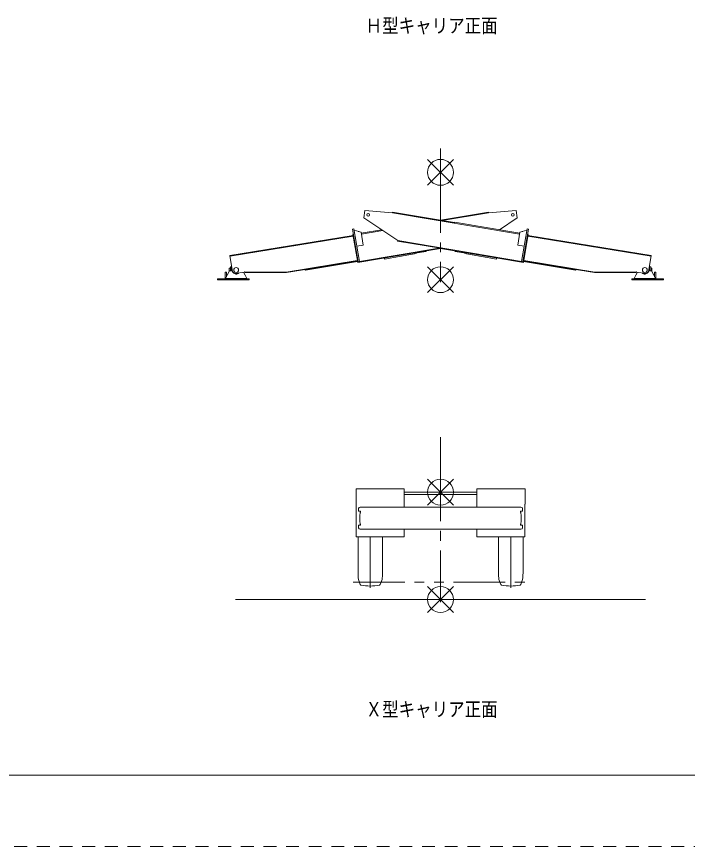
# Model space of a CAD drawing. Units: millimetres on the paper. Extents: x -420 to 420, y -297 to 297.
# Drawn here: x -304.6 to -201, y -297 to -168.8 of the extents above; entities that cross this region are included whole.
import ezdxf
from ezdxf.enums import TextEntityAlignment as Align

# ---------------------------------------------------------------- set-up
doc = ezdxf.new("R2010")
doc.units = ezdxf.units.MM
for name, pattern in [('USER1', [3.5, 2, -1.5]), ('USER2', [17.5, 13, -1.5, 1.5, -1.5]), ('USER3', [15.5, 8, -1.5, 1.5, -1.5, 1.5, -1.5])]:
    doc.linetypes.add(name, pattern=pattern)
doc.layers.add('0-0_0', color=7, linetype='Continuous', lineweight=18)
doc.layers.add('0-1_1', color=7, linetype='USER1', lineweight=18)
doc.styles.add('ＭＳ ゴシック', font='')
doc.styles.get('ＭＳ ゴシック').set_extended_font_data('MS Gothic')

msp = doc.modelspace()

# ---------------------------------------------------------------- linework, layer by layer
at = {"layer": '0-0_0', "linetype": 'USER2'}
for p, q in [((-239.143, -189.176), (-239.143, -209.813)), ((-239.143, -233.761), (-239.143, -259.241)), ((-249.993, -249.167), (-249.993, -257.071)), ((-228.293, -249.167), (-228.293, -257.071))]:
    msp.add_line(p, q, dxfattribs=at)
at = {"layer": '0-0_0', "color": 1}
for p, q in [((-241.143, -194.843), (-237.143, -190.843)), ((-241.143, -190.843), (-237.143, -194.843)), ((-241.143, -211.434), (-237.143, -207.434)), ((-241.143, -207.434), (-237.143, -211.434)), ((-241.143, -244.272), (-237.143, -240.272)), ((-241.143, -240.272), (-237.143, -244.272)), ((-241.143, -260.862), (-237.143, -256.862)), ((-241.143, -256.862), (-237.143, -260.862))]:
    msp.add_line(p, q, dxfattribs=at)
at = {"layer": '0-0_0'}
for p, q in [((-250.813, -198.748), (-251.004, -199.882)), ((-251.004, -199.882), (-245.753, -203.388)), ((-250.813, -198.748), (-246.549, -199.086)), ((-246.535, -198.997), (-246.55, -199.086)), ((-246.55, -199.086), (-226.926, -202.391)), ((-246.535, -198.997), (-236.969, -200.608)), ((-231.751, -198.997), (-239.143, -200.242)), ((-231.736, -199.086), (-238.872, -200.288)), ((-231.751, -198.997), (-231.736, -199.086)), ((-227.473, -198.748), (-231.737, -199.086)), ((-227.282, -199.882), (-230.041, -201.724)), ((-227.473, -198.748), (-227.282, -199.882)), ((-236.961, -200.559), (-236.984, -200.697)), ((-236.961, -200.559), (-226.903, -202.253)), ((-252.51, -201.581), (-252.727, -201.617)), ((-252.727, -201.617), (-251.88, -206.647)), ((-252.586, -202.456), (-252.665, -202.469)), ((-252.665, -202.469), (-251.939, -206.778)), ((-252.51, -201.581), (-251.663, -206.61)), ((-251.408, -202.105), (-252.477, -201.778)), ((-251.643, -202.033), (-251.842, -201.973)), ((-251.408, -202.105), (-251.076, -204.077)), ((-248.244, -201.724), (-251.383, -202.253)), ((-248.075, -201.838), (-251.36, -202.391)), ((-226.878, -202.105), (-227.21, -204.077)), ((-226.878, -202.105), (-225.809, -201.778)), ((-226.642, -202.033), (-226.444, -201.973)), ((-225.775, -201.581), (-226.623, -206.61)), ((-225.559, -201.617), (-226.406, -206.647)), ((-225.621, -202.469), (-226.347, -206.778)), ((-225.775, -201.581), (-225.559, -201.617)), ((-225.7, -202.456), (-225.621, -202.469)), ((-252.642, -202.607), (-271.669, -205.711)), ((-252.625, -202.706), (-271.653, -205.81)), ((-245.753, -203.388), (-245.766, -203.467)), ((-245.766, -203.467), (-239.159, -204.58)), ((-245.753, -203.388), (-226.327, -206.66)), ((-225.661, -202.706), (-206.633, -205.81)), ((-225.644, -202.607), (-206.617, -205.711)), ((-251.076, -204.077), (-252.062, -204.243)), ((-239.384, -204.542), (-251.959, -206.66)), ((-239.143, -204.623), (-251.939, -206.778)), ((-241.378, -205.06), (-242.758, -205.293)), ((-241.388, -205.001), (-241.378, -205.06)), ((-239.146, -204.501), (-239.166, -204.619)), ((-239.166, -204.619), (-226.347, -206.778)), ((-236.898, -205.001), (-236.908, -205.06)), ((-236.908, -205.06), (-235.527, -205.293)), ((-227.21, -204.077), (-226.224, -204.243)), ((-271.669, -205.711), (-271.257, -208.238)), ((-247.797, -206.081), (-247.771, -206.238)), ((-243.136, -205.458), (-247.771, -206.238)), ((-242.854, -205.329), (-243.136, -205.458)), ((-242.867, -205.25), (-242.854, -205.329)), ((-242.768, -205.234), (-242.758, -205.293)), ((-235.517, -205.234), (-235.527, -205.293)), ((-235.419, -205.25), (-235.432, -205.329)), ((-235.432, -205.329), (-235.15, -205.458)), ((-235.15, -205.458), (-230.515, -206.238)), ((-230.488, -206.081), (-230.515, -206.238)), ((-206.617, -205.711), (-207.029, -208.238)), ((-271.803, -207.631), (-271.803, -208.173)), ((-271.603, -207.631), (-271.803, -207.631)), ((-271.603, -207.434), (-271.603, -208.054)), ((-271.443, -207.434), (-271.603, -207.434)), ((-271.443, -207.434), (-271.443, -208.054)), ((-271.371, -207.534), (-271.443, -207.534)), ((-251.994, -206.453), (-262.997, -208.248)), ((-251.977, -206.551), (-262.935, -208.339)), ((-251.964, -206.63), (-260.007, -207.942)), ((-226.322, -206.63), (-218.279, -207.942)), ((-226.309, -206.551), (-215.35, -208.339)), ((-226.292, -206.453), (-215.289, -208.248)), ((-206.914, -207.534), (-206.843, -207.534)), ((-206.843, -207.434), (-206.843, -208.054)), ((-206.843, -207.434), (-206.683, -207.434)), ((-206.683, -207.434), (-206.683, -208.054)), ((-206.683, -207.631), (-206.483, -207.631)), ((-206.483, -207.631), (-206.483, -208.173)), ((-272.203, -208.274), (-272.393, -208.274)), ((-272.393, -208.274), (-272.393, -209.274)), ((-272.071, -208.754), (-272.332, -209.244)), ((-272.203, -208.274), (-272.203, -209.001)), ((-272.071, -208.754), (-271.748, -208.054)), ((-271.286, -208.054), (-271.748, -208.054)), ((-270.912, -208.485), (-271.256, -208.238)), ((-269.43, -208.244), (-270.912, -208.485)), ((-269.551, -208.263), (-269.325, -208.754)), ((-262.997, -208.248), (-269.349, -208.237)), ((-269.064, -209.244), (-269.325, -208.754)), ((-269.297, -208.237), (-269.297, -208.297)), ((-263.04, -208.308), (-269.297, -208.297)), ((-263.017, -208.268), (-263.04, -208.308)), ((-263.017, -208.248), (-263.017, -208.268)), ((-262.997, -208.248), (-262.994, -208.268)), ((-262.935, -208.339), (-262.994, -208.268)), ((-260.069, -207.872), (-260.065, -207.901)), ((-260.065, -207.901), (-260.007, -207.942)), ((-218.221, -207.901), (-218.279, -207.943)), ((-218.216, -207.872), (-218.221, -207.901)), ((-215.35, -208.339), (-215.292, -208.268)), ((-215.289, -208.248), (-215.292, -208.268)), ((-215.289, -208.248), (-208.937, -208.237)), ((-215.269, -208.248), (-215.269, -208.268)), ((-215.269, -208.268), (-215.245, -208.308)), ((-215.245, -208.308), (-208.989, -208.297)), ((-209.222, -209.244), (-208.961, -208.754)), ((-208.989, -208.237), (-208.989, -208.297)), ((-208.734, -208.263), (-208.961, -208.754)), ((-208.856, -208.244), (-207.374, -208.485)), ((-207.374, -208.485), (-207.029, -208.238)), ((-206.999, -208.054), (-206.537, -208.054)), ((-206.214, -208.754), (-206.537, -208.054)), ((-206.214, -208.754), (-205.953, -209.244)), ((-206.083, -208.274), (-205.893, -208.274)), ((-206.083, -208.274), (-206.083, -209.001)), ((-205.893, -208.274), (-205.893, -209.274)), ((-268.698, -209.274), (-273.598, -209.274)), ((-273.598, -209.274), (-273.598, -209.434)), ((-268.698, -209.434), (-273.598, -209.434)), ((-272.332, -209.244), (-272.332, -209.274)), ((-269.064, -209.244), (-272.332, -209.244)), ((-269.064, -209.244), (-269.064, -209.274)), ((-268.698, -209.274), (-268.698, -209.434)), ((-209.588, -209.274), (-204.688, -209.274)), ((-209.588, -209.274), (-209.588, -209.434)), ((-209.588, -209.434), (-204.688, -209.434)), ((-209.222, -209.244), (-205.953, -209.244)), ((-209.222, -209.244), (-209.222, -209.274)), ((-205.953, -209.244), (-205.953, -209.274)), ((-204.688, -209.274), (-204.688, -209.434)), ((-252.193, -241.752), (-244.747, -241.752)), ((-244.747, -244.582), (-244.747, -241.752)), ((-244.747, -242.272), (-233.539, -242.272)), ((-233.539, -244.582), (-233.539, -241.752)), ((-233.539, -241.752), (-226.093, -241.752)), ((-226.093, -244.117), (-226.093, -241.752)), ((-244.747, -242.602), (-233.539, -242.602)), ((-251.793, -244.805), (-251.793, -245.182)), ((-251.57, -244.582), (-226.716, -244.582)), ((-251.413, -244.582), (-249.673, -244.582)), ((-226.493, -244.805), (-226.493, -245.182)), ((-226.116, -244.117), (-226.093, -244.117)), ((-226.116, -249.167), (-226.116, -244.117)), ((-251.493, -245.182), (-251.793, -245.182)), ((-251.493, -245.182), (-251.493, -245.35)), ((-226.793, -245.182), (-226.493, -245.182)), ((-226.793, -245.182), (-226.793, -245.349)), ((-251.493, -247.382), (-251.793, -247.382)), ((-251.793, -247.382), (-251.793, -247.759)), ((-251.493, -247.257), (-251.493, -247.382)), ((-226.793, -247.258), (-226.793, -247.382)), ((-226.793, -247.382), (-226.493, -247.382)), ((-226.493, -247.382), (-226.493, -247.759)), ((-251.571, -247.982), (-226.716, -247.982)), ((-244.747, -247.982), (-244.747, -249.167)), ((-233.539, -247.982), (-233.539, -249.167)), ((-251.883, -249.167), (-251.883, -254.766)), ((-248.103, -254.773), (-248.103, -249.167)), ((-233.539, -249.167), (-226.116, -249.167)), ((-230.183, -249.167), (-230.183, -254.766)), ((-226.403, -254.773), (-226.403, -249.167)), ((-251.824, -255.766), (-251.543, -256.542)), ((-248.443, -256.542), (-248.162, -255.766)), ((-230.123, -255.766), (-229.842, -256.542)), ((-226.743, -256.542), (-226.462, -255.766)), ((-251.542, -256.542), (-251.442, -256.642)), ((-248.543, -256.642), (-248.443, -256.542)), ((-229.842, -256.542), (-229.742, -256.642)), ((-226.842, -256.642), (-226.742, -256.542)), ((-207.506, -258.862), (-270.814, -258.862))]:
    msp.add_line(p, q, dxfattribs=at)
at = {"layer": '0-0_0', "linetype": 'USER3'}
msp.add_line((-252.643, -256.171), (-225.643, -256.171), dxfattribs=at)
at = {"layer": '0-0_0'}
for points in [[(-252.193, -241.752), (-252.193, -244.117), (-252.17, -244.117)], [(-252.17, -244.117), (-252.17, -249.167), (-244.747, -249.167)]]:
    msp.add_lwpolyline(points, dxfattribs=at)
at = {"layer": '0-0_0', "color": 1}
for centre in [(-239.143, -192.843), (-239.143, -209.434), (-239.143, -242.272), (-239.143, -258.862)]:
    msp.add_circle(centre, 2, dxfattribs=at)
at = {"layer": '0-0_0'}
for centre, radius in [((-250.317, -199.415), 0.2), ((-227.969, -199.415), 0.2), ((-270.698, -207.934), 0.375), ((-207.588, -207.934), 0.375)]:
    msp.add_circle(centre, radius, dxfattribs=at)
for centre, radius, start, end in [((-270.698, -208.054), 0.52, 210.34941, 320.41474), ((-269.35, -208.737), 0.5, 89.90208, 99.26556), ((-208.936, -208.737), 0.5, 80.73444, 90.09792), ((-207.588, -208.054), 0.52, 219.58526, 329.65059), ((-251.57, -244.805), 0.223, 90, 180), ((-226.716, -244.805), 0.223, 0, 90), ((-243.602, -246.303), 8, 173.97786, 186.02579), ((-251.394, -245.481), 0.165, 127.21684, 173.97737), ((-226.892, -245.481), 0.165, 6.02263, 53.23237), ((-234.684, -246.303), 8, 353.97421, 6.02213), ((-251.393, -247.126), 0.165, 186.02724, 232.7089), ((-226.892, -247.126), 0.165, 306.81665, 353.97276), ((-251.57, -247.759), 0.223, 180, 270), ((-226.716, -247.759), 0.223, 270, 0), ((-243.383, -254.766), 8.5, 180, 186.75612), ((-256.603, -254.766), 8.5, 353.24368, 359.82494), ((-221.683, -254.766), 8.5, 179.99997, 186.75584), ((-234.903, -254.766), 8.5, 353.24368, 359.95657), ((-249.993, -248.266), 8.5, 260.17789, 279.82211), ((-228.293, -248.266), 8.5, 260.17789, 279.82211)]:
    msp.add_arc(centre, radius, start, end, dxfattribs=at)
at = {"layer": '0-1_1', "linetype": 'Continuous'}
msp.add_line((-411.5, -286), (411.5, -286), dxfattribs=at)
at = {"layer": '0-1_1'}
msp.add_line((-420.5, -297), (420.5, -297), dxfattribs=at)
msp.add_line((-420.5, -297), (420.5, -297), dxfattribs=at)

# ---------------------------------------------------------------- texts
at = {"layer": '0-0_0', "style": 'ＭＳ ゴシック', "width": 0.85}
for s, p in [('Ｈ型キャリア正面', (-250.714, -171.939)), ('Ｘ型キャリア正面', (-250.714, -277.568))]:
    msp.add_text(s, height=2.199, dxfattribs=at).set_placement(p, align=Align.BOTTOM_LEFT)

doc.saveas('drawing.dxf')
